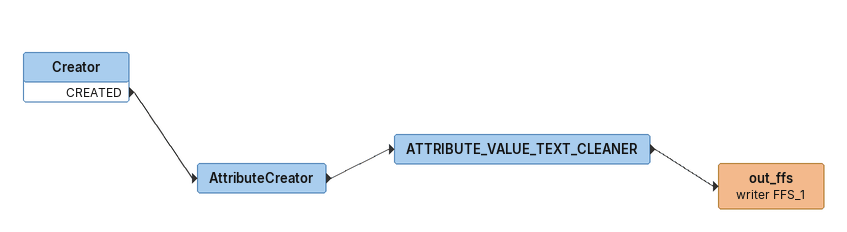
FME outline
Creator
    CREATED -> AttributeCreator
AttributeCreator
    -> ATTRIBUTE_VALUE_TEXT_CLEANER
ATTRIBUTE_VALUE_TEXT_CLEANER
    -> out_ffs (writer FFS_1)
out_ffs (writer FFS_1)
